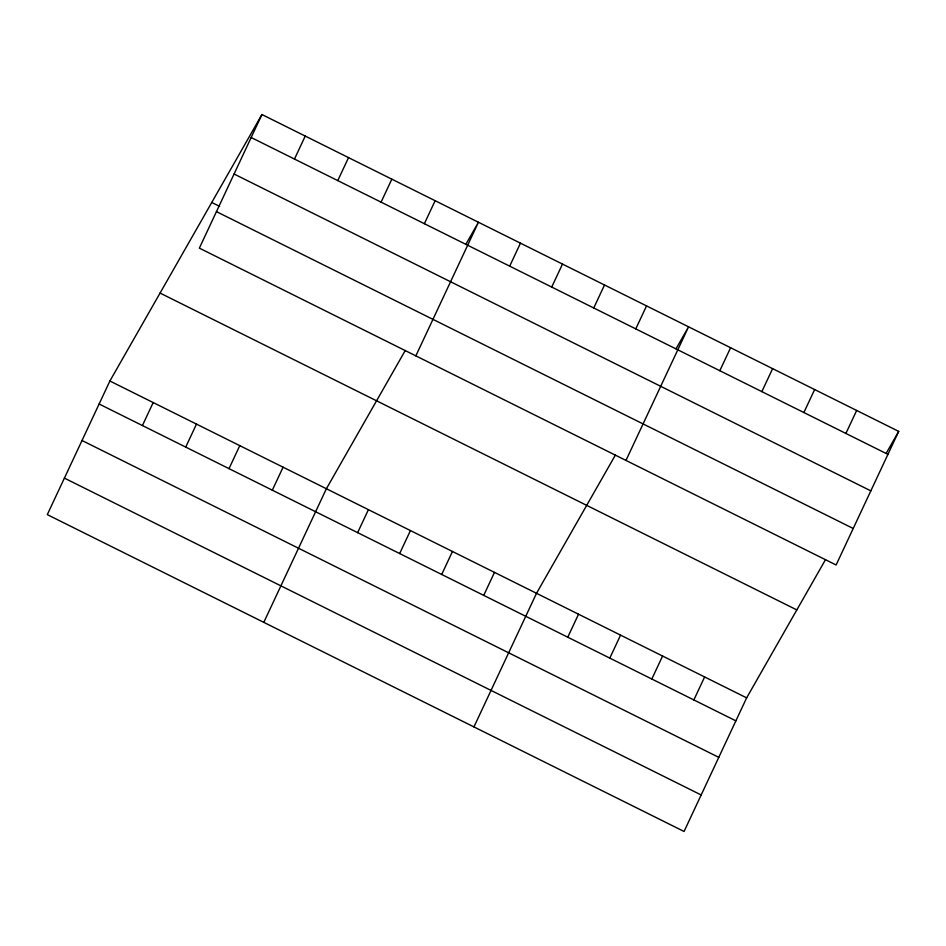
<?xml version="1.0" encoding="UTF-8"?>
<svg xmlns="http://www.w3.org/2000/svg" width="946" height="946" viewBox="0 0 946 946"><rect width="100%" height="100%" fill="white"/><g stroke="black" fill="none" stroke-linecap="round" stroke-linejoin="round"><path stroke-width="1.42" d="M261.936 114.525L199.358 248.136L836.11 564.987L898.7 431.376L261.936 114.525L109.89 381.013L47.3 514.624L684.064 831.475L746.642 697.864L825.551 559.583M142.42 425.546L153.181 402.558M294.478 159.058L305.239 136.07M185.723 447.091L196.484 424.104M337.769 180.603L348.542 157.615M229.015 468.637L239.787 445.649M381.072 202.148L391.845 179.161M272.318 490.182L283.091 467.206M424.376 223.694L435.136 200.706M263.804 622.35L326.382 488.751L405.278 350.469M415.85 355.862L478.44 222.251L465.893 244.245M357.647 532.645L368.408 509.658M509.693 266.157L520.466 243.169M399.673 553.552L410.434 530.576M551.719 287.064L562.492 264.076M441.699 574.47L452.46 551.483M593.745 307.982L604.518 284.994M483.725 595.377L494.486 572.389M635.771 328.889L646.544 305.901M473.934 726.918L536.512 593.308L615.42 455.026M625.98 460.418L688.57 326.819L676.023 348.802M567.777 637.202L578.538 614.214M719.823 370.714L730.596 347.726M609.803 658.12L620.564 635.133M761.849 391.62L772.622 368.644M651.829 679.027L662.59 656.039M803.875 412.539L814.648 389.551M693.856 699.945L704.616 676.958M845.901 433.445L856.674 410.458M886.154 453.359L898.7 431.376M251.175 137.513L887.927 454.364M234.076 174.017L870.828 490.868M211.762 202.468L219.638 206.382M216.457 211.632L853.209 528.483M160.063 293.071L796.828 609.922M109.89 381.013L746.642 697.864M99.117 404.001L735.882 720.852M82.018 440.505L718.783 757.356M64.399 478.12L701.163 794.971"/></g></svg>
